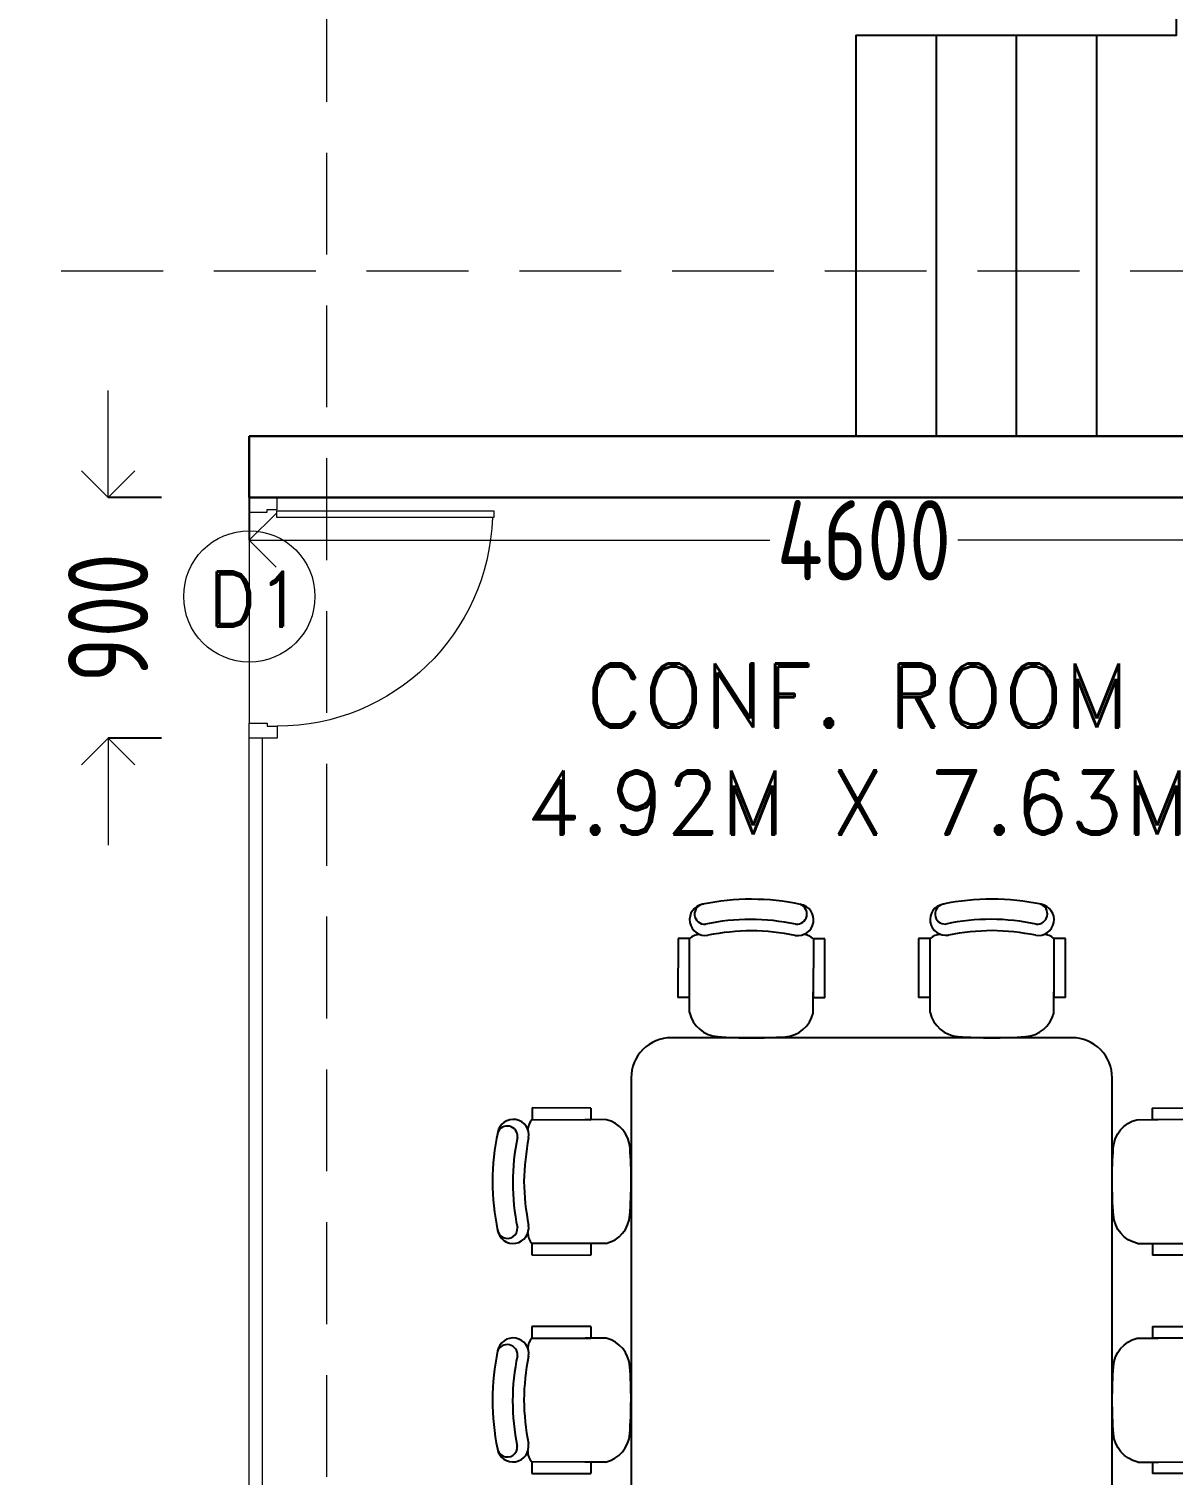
# Model space of a CAD drawing. Header units: inches. Extents: x -605 to 2991212, y -2872845 to 0.
# Drawn here: x 2403864 to 2408146, y -2767359 to -2761950 of the extents above; entities that cross this region are included whole.
import ezdxf

# ---------------------------------------------------------------- set-up
doc = ezdxf.new("R2010")
doc.units = ezdxf.units.IN
doc.header["$LTSCALE"] = 600
doc.header["$MEASUREMENT"] = 0
doc.linetypes.add('DASHED', pattern=[19.05, 12.7, -6.35])
for name, color, linetype in [('50 - FURNITURE', 47, 'Continuous'), ('NOITHAT', 21, 'Continuous'), ('see level', 2, 'Continuous'), ('SnT-DIMENSION', 7, 'Continuous'), ('SnT-ROAD', 25, 'Continuous')]:
    doc.layers.add(name, color=color, linetype=linetype)
for name, color, linetype, lineweight in [('DIM', 251, 'Continuous', 0), ('FURNITURE', 23, 'Continuous', 9), ('object dash', 250, 'DASHED', 5), ('TEXT', 7, 'Continuous', 0), ('WALLS', 7, 'Continuous', 30)]:
    doc.layers.add(name, color=color, linetype=linetype, lineweight=lineweight)
doc.styles.add('DIM', font='geniso.shx', dxfattribs={"width": 0.85})
doc.styles.add('PV_ROMAND', font='romand.shx')
doc.styles.add('ROMAND', font='romand.shx')
doc.dimstyles.new('ST-100', dxfattribs={"dimscale": 100, "dimtxt": 2.5, "dimasz": 2, "dimexe": 0.18, "dimexo": 0.0625, "dimgap": 0.2, "dimtad": 0, "dimdec": 0, "dimzin": 0, "dimdsep": 46, "dimtxsty": 'DIM', "dimblk": 'OPEN90', "dimcen": 0.09, "dimclrd": 256, "dimclrt": 7, "dimadec": 0, "dimazin": 0, "dimtfac": 1, "dimtdec": 0, "dimtofl": 0, "dimtmove": 0, "dimatfit": 3, "dimldrblk": 'OPEN90', "dimfxl": 1, "dimtolj": 1, "dimtzin": 0, "dimlwd": -1, "dimarcsym": 0})

# ---------------------------------------------------------------- blocks, each defined once
blk = doc.blocks.new('CH3')
at = {"layer": '50 - FURNITURE'}
for p, q in [((-259.1, 349.2), (-259.1, 141.4)), ((-218.2, 349.2), (-259.1, 349.2)), ((-218.2, 142.2), (-218.2, 349.2)), ((258.7, 349.6), (217.8, 349.6)), ((217.8, 349.6), (217.8, 141.9)), ((258.7, 141.9), (258.7, 349.6)), ((-218.2, 89.1), (-218.2, 162.9)), ((217.8, 87.4), (217.8, 162.2))]:
    blk.add_line(p, q, dxfattribs=at)
at = {"layer": '50 - FURNITURE', "linetype": 'Continuous'}
for p, q in [((-218, 141.4), (-259.1, 141.4)), ((258.7, 141.9), (217.8, 141.9))]:
    blk.add_line(p, q, dxfattribs=at)
for centre, radius, start, end in [((-163.1, 415.9), 55.3, 99.8988, 279.7522), ((-165.7, 435.5), 35.2, 94.9128, 274.9128), ((0, -347.9), 836.2, 78.0899, 101.9101), ((163.1, 415.9), 55.3, 260.2478, 80.1012), ((158.8, 436.6), 36.2, 265.0872, 70.3213), ((-3.5, -349.1), 766.3, 78.0112, 101.9888), ((18.4, -534.9), 912.7, 91.1567, 100.8714), ((-18.4, -534.9), 912.7, 79.1286, 88.8433), ((-110.6, 114.5), 110.6, 193.2566, 265.9234), ((110.6, 114.5), 110.6, 274.0766, 345.8334), ((0, 1665.8), 1665.8, 265.9234, 274.0766)]:
    blk.add_arc(centre, radius, start, end, dxfattribs=at)
at = {"layer": '50 - FURNITURE'}
for centre, start, end in [((-180.9, 308.9), 90.7226, 132.8382), ((180.4, 309.4), 47.1618, 87.5717)]:
    blk.add_arc(centre, 54.9, start, end, dxfattribs=at)
blk = doc.blocks.new('_Open90')
at = {"color": 0, "linetype": 'ByBlock', "lineweight": -2}
for p, q in [((-0.5, 0.5), (0, 0)), ((0, 0), (-1, 0)), ((0, 0), (-0.5, -0.5))]:
    blk.add_line(p, q, dxfattribs=at)
blk = doc.blocks.new('*D2267')
at = {"layer": 'Defpoints', "color": 0}
for p in [(2404688.7, -2763472.4), (2409288.8, -2763702.4), (2409288.8, -2763862.4)]:
    blk.add_point(p, dxfattribs=at)
at = {"layer": 'DIM', "color": 0, "lineweight": -2}
for p, q in [((2404688.7, -2763662.4), (2404688.7, -2763862.4)), ((2409288.8, -2763702.4), (2409288.8, -2763862.4))]:
    blk.add_line(p, q, dxfattribs=at)
at = {"layer": 'DIM'}
for p, q in [((2404888.7, -2763862.4), (2406637.2, -2763862.4)), ((2409088.8, -2763862.4), (2407340.4, -2763862.4))]:
    blk.add_line(p, q, dxfattribs=at)
at = {"layer": 'DIM', "xscale": 200, "yscale": 200, "zscale": 200, "rotation": 180}
blk.add_blockref('_Open90', (2404688.7, -2763862.4), dxfattribs=at)
at = {"layer": 'DIM', "xscale": 200, "yscale": 200, "zscale": 200}
blk.add_blockref('_Open90', (2409288.8, -2763862.4), dxfattribs=at)
at = {"layer": 'DIM', "color": 7, "insert": (2406988.8, -2763862.4), "char_height": 300, "attachment_point": 5, "style": 'DIM'}
blk.add_mtext('\\A1;4600', dxfattribs=at)
blk = doc.blocks.new('door1')
at = {"layer": 'FURNITURE', "ltscale": 10}
blk.add_line((-29102.45, -2427.68), (-29134.02, -2427.68), dxfattribs=at)
for points in [[(-29103.25, -2391.1), (-29103.25, -2423.54), (-29102.22, -2423.54), (-29102.22, -2391.1)], [(-29134.02, -2425.03), (-29134.47, -2425.03), (-29134.47, -2423.52), (-29136.24, -2423.52), (-29136.24, -2427.68), (-29134.02, -2427.68)], [(-29102.45, -2425.03), (-29102.01, -2425.03), (-29102.01, -2423.52), (-29100.24, -2423.52), (-29100.24, -2427.68), (-29102.45, -2427.68)]]:
    blk.add_lwpolyline(points, close=True, dxfattribs=at)
blk.add_arc((-29102.22, -2423.52), 32.24, 91.8346, 180, dxfattribs=at)
blk = doc.blocks.new('D1')
at = {"layer": 'TEXT'}
blk.add_circle((2456730.2, -2276732.2), 245.7, dxfattribs=at)
at = {"layer": 'TEXT', "insert": (2456573, -2276639.1), "char_height": 206.12, "attachment_point": 1, "style": 'PV_ROMAND'}
blk.add_mtext('D1', dxfattribs=at)
blk = doc.blocks.new('*D2269')
at = {"layer": 'Defpoints', "color": 0}
for p in [(2404688.7, -2763702.4), (2404160.3, -2764602.4), (2404688.7, -2764602.4)]:
    blk.add_point(p, dxfattribs=at)
at = {"layer": 'DIM'}
for p, q in [((2404160.3, -2763502.4), (2404160.3, -2763302.4)), ((2404160.3, -2764802.4), (2404160.3, -2765002.4))]:
    blk.add_line(p, q, dxfattribs=at)
at = {"layer": 'DIM', "color": 0, "lineweight": -2}
for p, q in [((2404360.3, -2763702.4), (2404160.3, -2763702.4)), ((2404360.3, -2764602.4), (2404160.3, -2764602.4))]:
    blk.add_line(p, q, dxfattribs=at)
at = {"layer": 'DIM', "xscale": 200, "yscale": 200, "zscale": 200}
for p, rotation in [((2404160.3, -2763702.4), 270), ((2404160.3, -2764602.4), 90)]:
    blk.add_blockref('_Open90', p, dxfattribs=dict(at, rotation=rotation))
at = {"layer": 'DIM', "color": 7, "insert": (2404160.3, -2764152.4), "char_height": 300, "attachment_point": 5, "rotation": 90, "style": 'DIM'}
blk.add_mtext('\\A1;900', dxfattribs=at)

msp = doc.modelspace()

# ---------------------------------------------------------------- linework, layer by layer
at = {"layer": '50 - FURNITURE', "ltscale": 0.25, "elevation": 0}
msp.add_lwpolyline([(2407917.7, -2767907.6), (2407917.7, -2765873.2, 0.414214), (2407767.7, -2765723.2), (2406267.7, -2765723.2, 0.414214), (2406117.7, -2765873.2), (2406117.7, -2767907.6)], format="xyb", dxfattribs=at)
at = {"layer": 'NOITHAT', "linetype": 'Continuous'}
for p, q in [((2406958.8, -2761972.4), (2406958.8, -2763472.4)), ((2407258.8, -2761972.4), (2407258.8, -2763472.4)), ((2407558.8, -2761972.4), (2407558.8, -2763472.4)), ((2407858.8, -2761972.4), (2407858.8, -2763472.4))]:
    msp.add_line(p, q, dxfattribs=at)
msp.add_lwpolyline([(2406958.8, -2761972.4), (2408158.8, -2761972.4), (2408158.8, -2758672.4), (2406958.8, -2758672.4)], dxfattribs=at)
at = {"layer": 'object dash', "color": 1, "ltscale": 0.05}
for points in [[(2405351.5, -2806799), (2404978.6, -2806799), (2404978.6, -2716025.3), (2405351.5, -2716025.3)], [(2394269.4, -2762259.9), (2394269.4, -2762854.3), (2411607.1, -2762854.3), (2411607.1, -2762259.9)]]:
    msp.add_lwpolyline(points, dxfattribs=at)
at = {"layer": 'see level', "color": 4, "linetype": 'ByBlock', "lineweight": 20}
for points in [[(2404688.7, -2771335.4), (2404688.7, -2764602.4)], [(2404738.7, -2771335.4), (2404738.7, -2764602.4)]]:
    msp.add_lwpolyline(points, dxfattribs=at)
at = {"layer": 'WALLS', "linetype": 'ByBlock'}
for p, q in [((2409888.8, -2763472.4), (2404688.7, -2763472.4)), ((2404688.7, -2763702.4), (2404688.7, -2763472.4)), ((2409288.8, -2763702.4), (2404688.7, -2763702.4))]:
    msp.add_line(p, q, dxfattribs=at)

# ---------------------------------------------------------------- block references
at = {"layer": '50 - FURNITURE', "yscale": 1.062080456361601, "zscale": 1.062080456361601}
for p, xscale, rotation in [((2406567.7, -2765723.6, 0), 1.062080456361601, 359.911731306078), ((2407467.7, -2765723.2, 0), 1.062080456361601, 359.911731306078), ((2406117.7, -2766261, 0), 1.062080456361601, 89.91173130607805), ((2407917.7, -2766261, 0), -1.062080456361601, 270.088268693922), ((2406117.2, -2767078.5, 0), 1.062080456361601, 89.91173130607805), ((2407918.2, -2767078.5, 0), -1.062080456361601, 270.088268693922)]:
    msp.add_blockref('CH3', p, dxfattribs=dict(at, xscale=xscale, rotation=rotation))
at = {"layer": 'FURNITURE', "xscale": -25.0000000002382, "yscale": 25.0000000002382, "zscale": 25.0000000002382, "rotation": 270}
msp.add_blockref('door1', (2465380.7, -2036196.4), dxfattribs=at)
at = {"layer": 'SnT-ROAD', "color": 4, "linetype": 'ByBlock'}
msp.add_blockref('D1', (-52041.4, -487340.1), dxfattribs=at)

# ---------------------------------------------------------------- texts
at = {"layer": 'SnT-DIMENSION', "linetype": 'ByBlock', "insert": (2408733, -2764322.9), "char_height": 240, "width": 3535.29, "attachment_point": 3, "style": 'ROMAND'}
msp.add_mtext('\\A1;\\pxqc;CONF. ROOM\\P4.92M X 7.63M', dxfattribs=at)

# ---------------------------------------------------------------- dimensions: what is measured, and where the dimension line sits
at = {"layer": 'DIM'}
dim = msp.add_linear_dim(base=(2404160.3, -2764602.4), p1=(2404688.7, -2763702.4), p2=(2404688.7, -2764602.4), angle=90, dimstyle='ST-100', override={"dimtxt": 3, "dimexe": 0, "dimexo": 0, "dimfxl": 2, "dimfxlon": 1, "dimtfillclr": 256, "dimarcsym": 1}, dxfattribs=at)
dim.commit()
dim.dimension.update_dxf_attribs({"geometry": '*D2269', "text_midpoint": (2404160.3, -2764152.4)})
dim = msp.add_linear_dim(base=(2409288.8, -2763862.4), p1=(2404688.7, -2763472.4), p2=(2409288.8, -2763702.4), dimstyle='ST-100', override={"dimtxt": 3, "dimexe": 0, "dimexo": 0, "dimfxl": 2, "dimfxlon": 1, "dimtfillclr": 256, "dimarcsym": 1}, dxfattribs=at)
dim.commit()
dim.dimension.update_dxf_attribs({"geometry": '*D2267', "text_midpoint": (2406988.8, -2763862.4)})

doc.saveas('drawing.dxf')
